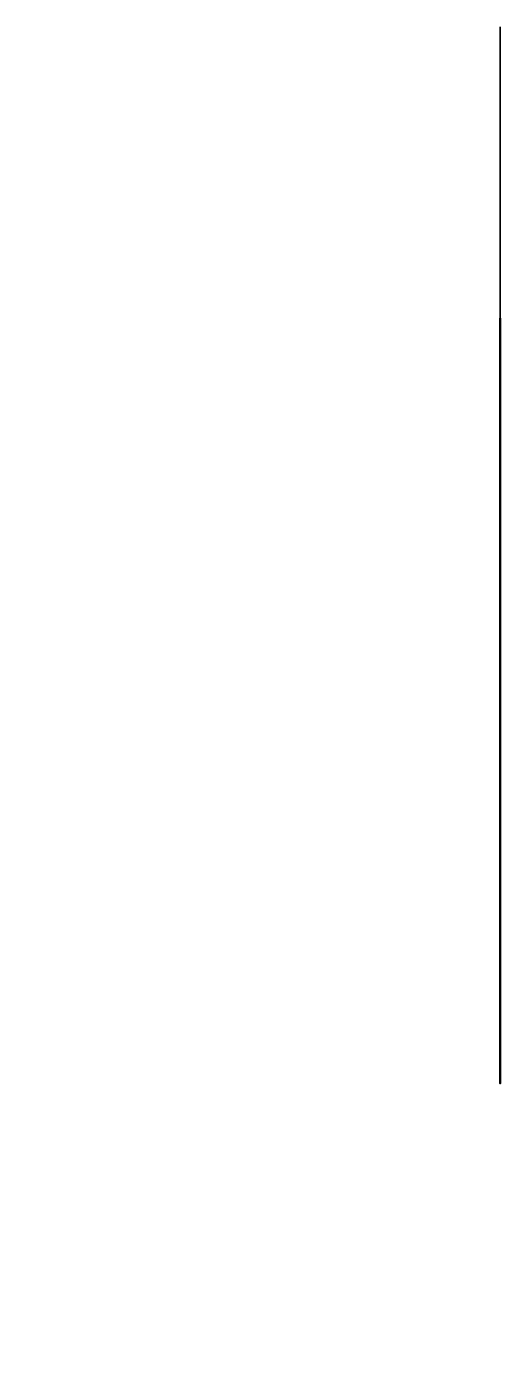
# Model space of a CAD drawing. Header units: millimetres. Extents: x -13.6 to 61.7, y 0 to 38.4.
# Drawn here: x -13.59 to 0, y 0 to 38.38 of the extents above; entities that cross this region are included whole.
import ezdxf

# ---------------------------------------------------------------- set-up
doc = ezdxf.new("R2010")
doc.units = ezdxf.units.MM
doc.header["$MEASUREMENT"] = 0
doc.styles.get("Standard").update_dxf_attribs({"font": 'arial.ttf'})

# ---------------------------------------------------------------- blocks, each defined once
blk = doc.blocks.new('A$C072262C3')
at = {"color": 0, "linetype": 'Continuous', "lineweight": 0, "extrusion": (0, 1, 0)}
for p, q in [((4.921, 39.37), (-4.921, 39.37)), ((-4.921, 39.37), (-4.921, 0)), ((-4.921, 39.37), (4.921, 39.37)), ((-4.921, 0), (-4.921, 39.37)), ((-0.197, 39.37), (-0.197, 0)), ((-0.197, 0), (-0.197, 39.37)), ((0.197, 39.37), (0.197, 0)), ((0.197, 0), (0.197, 39.37)), ((4.921, 0), (4.921, 39.37)), ((4.921, 39.37), (4.921, 0)), ((-2.756, 27.559), (2.756, 27.559)), ((-2.756, 26.929), (-2.756, 27.559)), ((-2.756, 27.559), (-2.756, 26.929)), ((2.756, 27.559), (-2.756, 27.559)), ((2.756, 27.559), (2.756, 26.929)), ((2.756, 26.929), (2.756, 27.559)), ((-0.175, 26.929), (-2.756, 26.929)), ((-2.756, 26.929), (-0.175, 26.929)), ((-0.175, 12.441), (-0.175, 26.929)), ((-0.175, 26.929), (-0.175, 12.441)), ((2.756, 26.929), (0.175, 26.929)), ((0.175, 26.929), (0.175, 12.441)), ((0.175, 12.441), (0.175, 26.929)), ((0.175, 26.929), (2.756, 26.929)), ((-3.425, 16.736), (-3.425, 26.181)), ((-0.569, 26.181), (-3.425, 26.181)), ((-3.425, 26.181), (-0.569, 26.181)), ((-3.425, 16.736), (-3.425, 26.181)), ((-0.569, 26.181), (-0.175, 26.181)), ((-0.569, 26.181), (-0.569, 16.732)), ((-0.569, 26.181), (-0.175, 26.181)), ((-0.569, 16.732), (-0.569, 26.181)), ((0.175, 26.181), (-0.175, 26.181)), ((0.175, 26.181), (-0.175, 26.181)), ((0.175, 26.181), (0.569, 26.181)), ((0.175, 26.181), (0.569, 26.181)), ((3.425, 26.181), (0.569, 26.181)), ((0.569, 26.181), (3.425, 26.181)), ((0.569, 16.732), (0.569, 26.181)), ((0.569, 26.181), (0.569, 16.732)), ((3.425, 16.736), (3.425, 26.181)), ((3.425, 26.181), (3.425, 16.736)), ((-2.312, 23.99), (-2.629, 23.44)), ((-2.629, 23.44), (-2.312, 23.99)), ((-2.604, 23.425), (-2.286, 23.976)), ((-2.286, 23.976), (-2.604, 23.425)), ((-2.279, 23.963), (-2.59, 23.425)), ((-2.59, 23.425), (-2.279, 23.963)), ((-2.315, 23.984), (-2.279, 23.963)), ((-2.279, 23.963), (-2.315, 23.984)), ((-2.286, 23.976), (-2.312, 23.99)), ((-2.312, 23.99), (-2.286, 23.976)), ((-1.651, 24.005), (-2.286, 24.005)), ((-2.286, 24.005), (-2.286, 23.976)), ((-2.286, 23.976), (-2.286, 24.005)), ((-2.286, 24.005), (-1.651, 24.005)), ((-2.286, 23.976), (-1.651, 23.976)), ((-1.651, 23.976), (-2.286, 23.976)), ((-2.279, 23.963), (-2.279, 24.005)), ((-2.279, 24.005), (-2.279, 23.963)), ((-1.658, 23.963), (-2.279, 23.963)), ((-2.279, 23.963), (-1.658, 23.963)), ((-1.658, 23.963), (-1.658, 24.005)), ((-1.658, 24.005), (-1.658, 23.963)), ((-1.658, 23.963), (-1.622, 23.984)), ((-1.622, 23.984), (-1.658, 23.963)), ((-1.347, 23.425), (-1.658, 23.963)), ((-1.658, 23.963), (-1.347, 23.425)), ((-1.651, 23.976), (-1.651, 24.005)), ((-1.651, 24.005), (-1.651, 23.976)), ((-1.626, 23.99), (-1.651, 23.976)), ((-1.651, 23.976), (-1.626, 23.99)), ((-1.651, 23.976), (-1.333, 23.425)), ((-1.333, 23.425), (-1.651, 23.976)), ((-1.308, 23.44), (-1.626, 23.99)), ((-1.626, 23.99), (-1.308, 23.44)), ((1.308, 23.44), (1.626, 23.99)), ((1.626, 23.99), (1.308, 23.44)), ((1.333, 23.425), (1.651, 23.976)), ((1.651, 23.976), (1.333, 23.425)), ((1.658, 23.963), (1.347, 23.425)), ((1.347, 23.425), (1.658, 23.963)), ((1.658, 23.963), (1.622, 23.984)), ((1.622, 23.984), (1.658, 23.963)), ((1.651, 23.976), (1.626, 23.99)), ((1.626, 23.99), (1.651, 23.976)), ((1.651, 24.005), (2.286, 24.005)), ((2.286, 24.005), (1.651, 24.005)), ((1.651, 24.005), (1.651, 23.976)), ((1.651, 23.976), (1.651, 24.005)), ((1.651, 23.976), (2.286, 23.976)), ((2.286, 23.976), (1.651, 23.976)), ((1.658, 24.005), (1.658, 23.963)), ((1.658, 23.963), (1.658, 24.005)), ((1.658, 23.963), (2.279, 23.963)), ((2.279, 23.963), (1.658, 23.963)), ((2.279, 23.963), (2.279, 24.005)), ((2.279, 24.005), (2.279, 23.963)), ((2.315, 23.984), (2.279, 23.963)), ((2.279, 23.963), (2.315, 23.984)), ((2.59, 23.425), (2.279, 23.963)), ((2.279, 23.963), (2.59, 23.425)), ((2.286, 23.976), (2.286, 24.005)), ((2.286, 24.005), (2.286, 23.976)), ((2.312, 23.99), (2.286, 23.976)), ((2.286, 23.976), (2.312, 23.99)), ((2.286, 23.976), (2.604, 23.425)), ((2.604, 23.425), (2.286, 23.976)), ((2.312, 23.99), (2.629, 23.44)), ((2.629, 23.44), (2.312, 23.99)), ((-2.629, 23.44), (-2.604, 23.425)), ((-2.604, 23.425), (-2.629, 23.44)), ((-2.604, 23.425), (-2.629, 23.411)), ((-2.629, 23.411), (-2.604, 23.425)), ((-2.626, 23.446), (-2.59, 23.425)), ((-2.59, 23.425), (-2.626, 23.446)), ((-2.59, 23.425), (-2.626, 23.404)), ((-2.626, 23.404), (-2.59, 23.425)), ((-2.286, 22.875), (-2.604, 23.425)), ((-2.604, 23.425), (-2.286, 22.875)), ((-2.59, 23.425), (-2.279, 22.887)), ((-2.279, 22.887), (-2.59, 23.425)), ((-1.658, 22.887), (-1.347, 23.425)), ((-1.347, 23.425), (-1.658, 22.887)), ((-1.333, 23.425), (-1.651, 22.875)), ((-1.651, 22.875), (-1.333, 23.425)), ((-1.311, 23.446), (-1.347, 23.425)), ((-1.347, 23.425), (-1.311, 23.446)), ((-1.347, 23.425), (-1.311, 23.404)), ((-1.311, 23.404), (-1.347, 23.425)), ((-1.333, 23.425), (-1.308, 23.44)), ((-1.308, 23.44), (-1.333, 23.425)), ((-1.308, 23.411), (-1.333, 23.425)), ((-1.333, 23.425), (-1.308, 23.411)), ((1.308, 23.44), (1.333, 23.425)), ((1.333, 23.425), (1.308, 23.44)), ((1.333, 23.425), (1.308, 23.411)), ((1.308, 23.411), (1.333, 23.425)), ((1.311, 23.446), (1.347, 23.425)), ((1.347, 23.425), (1.311, 23.446)), ((1.347, 23.425), (1.311, 23.404)), ((1.311, 23.404), (1.347, 23.425)), ((1.651, 22.875), (1.333, 23.425)), ((1.333, 23.425), (1.651, 22.875)), ((1.658, 22.887), (1.347, 23.425)), ((1.347, 23.425), (1.658, 22.887)), ((2.279, 22.887), (2.59, 23.425)), ((2.59, 23.425), (2.279, 22.887)), ((2.604, 23.425), (2.286, 22.875)), ((2.286, 22.875), (2.604, 23.425)), ((2.59, 23.425), (2.626, 23.446)), ((2.626, 23.446), (2.59, 23.425)), ((2.59, 23.425), (2.626, 23.404)), ((2.626, 23.404), (2.59, 23.425)), ((2.604, 23.425), (2.629, 23.44)), ((2.629, 23.44), (2.604, 23.425)), ((2.629, 23.411), (2.604, 23.425)), ((2.604, 23.425), (2.629, 23.411)), ((-2.629, 23.411), (-2.312, 22.86)), ((-2.312, 22.86), (-2.629, 23.411)), ((-1.626, 22.86), (-1.308, 23.411)), ((-1.308, 23.411), (-1.626, 22.86)), ((1.626, 22.86), (1.308, 23.411)), ((1.308, 23.411), (1.626, 22.86)), ((2.629, 23.411), (2.312, 22.86)), ((2.312, 22.86), (2.629, 23.411)), ((-2.279, 22.887), (-2.315, 22.866)), ((-2.315, 22.866), (-2.279, 22.887)), ((-2.312, 22.86), (-2.286, 22.875)), ((-2.286, 22.875), (-2.312, 22.86)), ((-2.286, 22.875), (-2.286, 22.846)), ((-1.651, 22.875), (-2.286, 22.875)), ((-2.286, 22.875), (-1.651, 22.875)), ((-2.286, 22.846), (-2.286, 22.875)), ((-2.286, 22.846), (-1.651, 22.846)), ((-1.651, 22.846), (-2.286, 22.846)), ((-2.279, 22.887), (-1.658, 22.887)), ((-2.279, 22.846), (-2.279, 22.887)), ((-2.279, 22.887), (-2.279, 22.846)), ((-1.658, 22.887), (-2.279, 22.887)), ((-1.658, 22.887), (-1.658, 22.846)), ((-1.622, 22.866), (-1.658, 22.887)), ((-1.658, 22.887), (-1.622, 22.866)), ((-1.658, 22.846), (-1.658, 22.887)), ((-1.651, 22.846), (-1.651, 22.875)), ((-1.651, 22.875), (-1.626, 22.86)), ((-1.651, 22.875), (-1.651, 22.846)), ((-1.626, 22.86), (-1.651, 22.875)), ((1.658, 22.887), (1.622, 22.866)), ((1.622, 22.866), (1.658, 22.887)), ((1.626, 22.86), (1.651, 22.875)), ((1.651, 22.875), (1.626, 22.86)), ((1.651, 22.875), (1.651, 22.846)), ((2.286, 22.875), (1.651, 22.875)), ((1.651, 22.875), (2.286, 22.875)), ((1.651, 22.846), (1.651, 22.875)), ((2.286, 22.846), (1.651, 22.846)), ((1.651, 22.846), (2.286, 22.846)), ((1.658, 22.887), (2.279, 22.887)), ((1.658, 22.846), (1.658, 22.887)), ((2.279, 22.887), (1.658, 22.887)), ((1.658, 22.887), (1.658, 22.846)), ((2.315, 22.866), (2.279, 22.887)), ((2.279, 22.846), (2.279, 22.887)), ((2.279, 22.887), (2.315, 22.866)), ((2.279, 22.887), (2.279, 22.846)), ((2.286, 22.875), (2.312, 22.86)), ((2.286, 22.846), (2.286, 22.875)), ((2.312, 22.86), (2.286, 22.875)), ((2.286, 22.875), (2.286, 22.846)), ((-2.312, 22.022), (-2.629, 21.471)), ((-2.629, 21.471), (-2.312, 22.022)), ((-2.604, 21.457), (-2.286, 22.007)), ((-2.286, 22.007), (-2.604, 21.457)), ((-2.279, 21.995), (-2.59, 21.457)), ((-2.59, 21.457), (-2.279, 21.995)), ((-2.315, 22.016), (-2.279, 21.995)), ((-2.279, 21.995), (-2.315, 22.016)), ((-2.286, 22.007), (-2.312, 22.022)), ((-2.312, 22.022), (-2.286, 22.007)), ((-1.651, 22.036), (-2.286, 22.036)), ((-2.286, 22.036), (-2.286, 22.007)), ((-2.286, 22.007), (-2.286, 22.036)), ((-2.286, 22.036), (-1.651, 22.036)), ((-2.286, 22.007), (-1.651, 22.007)), ((-1.651, 22.007), (-2.286, 22.007)), ((-2.279, 22.036), (-2.279, 21.995)), ((-2.279, 21.995), (-2.279, 22.036)), ((-1.658, 21.995), (-2.279, 21.995)), ((-2.279, 21.995), (-1.658, 21.995)), ((-1.658, 21.995), (-1.658, 22.036)), ((-1.658, 22.036), (-1.658, 21.995)), ((-1.658, 21.995), (-1.622, 22.016)), ((-1.622, 22.016), (-1.658, 21.995)), ((-1.347, 21.457), (-1.658, 21.995)), ((-1.658, 21.995), (-1.347, 21.457)), ((-1.651, 22.007), (-1.651, 22.036)), ((-1.651, 22.036), (-1.651, 22.007)), ((-1.626, 22.022), (-1.651, 22.007)), ((-1.651, 22.007), (-1.626, 22.022)), ((-1.651, 22.007), (-1.333, 21.457)), ((-1.333, 21.457), (-1.651, 22.007)), ((-1.308, 21.471), (-1.626, 22.022)), ((-1.626, 22.022), (-1.308, 21.471)), ((1.308, 21.471), (1.626, 22.022)), ((1.626, 22.022), (1.308, 21.471)), ((1.333, 21.457), (1.651, 22.007)), ((1.651, 22.007), (1.333, 21.457)), ((1.658, 21.995), (1.347, 21.457)), ((1.347, 21.457), (1.658, 21.995)), ((1.658, 21.995), (1.622, 22.016)), ((1.622, 22.016), (1.658, 21.995)), ((1.651, 22.007), (1.626, 22.022)), ((1.626, 22.022), (1.651, 22.007)), ((1.651, 22.036), (2.286, 22.036)), ((2.286, 22.036), (1.651, 22.036)), ((1.651, 22.036), (1.651, 22.007)), ((1.651, 22.007), (1.651, 22.036)), ((1.651, 22.007), (2.286, 22.007)), ((2.286, 22.007), (1.651, 22.007)), ((1.658, 22.036), (1.658, 21.995)), ((1.658, 21.995), (1.658, 22.036)), ((2.279, 21.995), (1.658, 21.995)), ((1.658, 21.995), (2.279, 21.995)), ((2.279, 21.995), (2.279, 22.036)), ((2.279, 22.036), (2.279, 21.995)), ((2.279, 21.995), (2.315, 22.016)), ((2.315, 22.016), (2.279, 21.995)), ((2.59, 21.457), (2.279, 21.995)), ((2.279, 21.995), (2.59, 21.457)), ((2.286, 22.007), (2.286, 22.036)), ((2.286, 22.036), (2.286, 22.007)), ((2.312, 22.022), (2.286, 22.007)), ((2.286, 22.007), (2.312, 22.022)), ((2.286, 22.007), (2.604, 21.457)), ((2.604, 21.457), (2.286, 22.007)), ((2.312, 22.022), (2.629, 21.471)), ((2.629, 21.471), (2.312, 22.022)), ((-2.629, 21.471), (-2.604, 21.457)), ((-2.604, 21.457), (-2.629, 21.471)), ((-2.604, 21.457), (-2.629, 21.442)), ((-2.629, 21.442), (-2.604, 21.457)), ((-2.629, 21.442), (-2.312, 20.892)), ((-2.312, 20.892), (-2.629, 21.442)), ((-2.59, 21.457), (-2.626, 21.477)), ((-2.626, 21.477), (-2.59, 21.457)), ((-2.626, 21.436), (-2.59, 21.457)), ((-2.59, 21.457), (-2.626, 21.436)), ((-2.286, 20.906), (-2.604, 21.457)), ((-2.604, 21.457), (-2.286, 20.906)), ((-2.59, 21.457), (-2.279, 20.919)), ((-2.279, 20.919), (-2.59, 21.457)), ((-1.658, 20.919), (-1.347, 21.457)), ((-1.347, 21.457), (-1.658, 20.919)), ((-1.333, 21.457), (-1.651, 20.906)), ((-1.651, 20.906), (-1.333, 21.457)), ((-1.626, 20.892), (-1.308, 21.442)), ((-1.308, 21.442), (-1.626, 20.892)), ((-1.347, 21.457), (-1.311, 21.477)), ((-1.311, 21.477), (-1.347, 21.457)), ((-1.311, 21.436), (-1.347, 21.457)), ((-1.347, 21.457), (-1.311, 21.436)), ((-1.333, 21.457), (-1.308, 21.471)), ((-1.308, 21.471), (-1.333, 21.457)), ((-1.308, 21.442), (-1.333, 21.457)), ((-1.333, 21.457), (-1.308, 21.442)), ((1.308, 21.471), (1.333, 21.457)), ((1.333, 21.457), (1.308, 21.471)), ((1.333, 21.457), (1.308, 21.442)), ((1.308, 21.442), (1.333, 21.457)), ((1.626, 20.892), (1.308, 21.442)), ((1.308, 21.442), (1.626, 20.892)), ((1.347, 21.457), (1.311, 21.477)), ((1.311, 21.477), (1.347, 21.457)), ((1.347, 21.457), (1.311, 21.436)), ((1.311, 21.436), (1.347, 21.457)), ((1.651, 20.906), (1.333, 21.457)), ((1.333, 21.457), (1.651, 20.906)), ((1.347, 21.457), (1.658, 20.919)), ((1.658, 20.919), (1.347, 21.457)), ((2.279, 20.919), (2.59, 21.457)), ((2.59, 21.457), (2.279, 20.919)), ((2.604, 21.457), (2.286, 20.906)), ((2.286, 20.906), (2.604, 21.457)), ((2.629, 21.442), (2.312, 20.892)), ((2.312, 20.892), (2.629, 21.442)), ((2.626, 21.477), (2.59, 21.457)), ((2.59, 21.457), (2.626, 21.477)), ((2.59, 21.457), (2.626, 21.436)), ((2.626, 21.436), (2.59, 21.457)), ((2.604, 21.457), (2.629, 21.471)), ((2.629, 21.471), (2.604, 21.457)), ((2.629, 21.442), (2.604, 21.457)), ((2.604, 21.457), (2.629, 21.442)), ((-2.315, 20.898), (-2.279, 20.919)), ((-2.279, 20.919), (-2.315, 20.898)), ((-2.312, 20.892), (-2.286, 20.906)), ((-2.286, 20.906), (-2.312, 20.892)), ((-2.286, 20.906), (-2.286, 20.877)), ((-1.651, 20.906), (-2.286, 20.906)), ((-2.286, 20.877), (-2.286, 20.906)), ((-2.286, 20.906), (-1.651, 20.906)), ((-2.286, 20.877), (-1.651, 20.877)), ((-1.651, 20.877), (-2.286, 20.877)), ((-2.279, 20.919), (-1.658, 20.919)), ((-2.279, 20.877), (-2.279, 20.919)), ((-2.279, 20.919), (-2.279, 20.877)), ((-1.658, 20.919), (-2.279, 20.919)), ((-1.658, 20.919), (-1.658, 20.877)), ((-1.622, 20.898), (-1.658, 20.919)), ((-1.658, 20.919), (-1.622, 20.898)), ((-1.658, 20.877), (-1.658, 20.919)), ((-1.651, 20.906), (-1.626, 20.892)), ((-1.651, 20.877), (-1.651, 20.906)), ((-1.651, 20.906), (-1.651, 20.877)), ((-1.626, 20.892), (-1.651, 20.906)), ((1.622, 20.898), (1.658, 20.919)), ((1.658, 20.919), (1.622, 20.898)), ((1.626, 20.892), (1.651, 20.906)), ((1.651, 20.906), (1.626, 20.892)), ((1.651, 20.906), (1.651, 20.877)), ((2.286, 20.906), (1.651, 20.906)), ((1.651, 20.877), (1.651, 20.906)), ((1.651, 20.906), (2.286, 20.906)), ((2.286, 20.877), (1.651, 20.877)), ((1.651, 20.877), (2.286, 20.877)), ((1.658, 20.919), (1.658, 20.877)), ((1.658, 20.919), (2.279, 20.919)), ((1.658, 20.877), (1.658, 20.919)), ((2.279, 20.919), (1.658, 20.919)), ((2.315, 20.898), (2.279, 20.919)), ((2.279, 20.919), (2.279, 20.877)), ((2.279, 20.877), (2.279, 20.919)), ((2.279, 20.919), (2.315, 20.898)), ((2.286, 20.877), (2.286, 20.906)), ((2.286, 20.906), (2.312, 20.892)), ((2.312, 20.892), (2.286, 20.906)), ((2.286, 20.906), (2.286, 20.877)), ((-2.312, 20.053), (-2.629, 19.503)), ((-2.629, 19.503), (-2.312, 20.053)), ((-2.604, 19.488), (-2.286, 20.039)), ((-2.286, 20.039), (-2.604, 19.488)), ((-2.279, 20.026), (-2.59, 19.488)), ((-2.59, 19.488), (-2.279, 20.026)), ((-2.279, 20.026), (-2.315, 20.047)), ((-2.315, 20.047), (-2.279, 20.026)), ((-2.286, 20.039), (-2.312, 20.053)), ((-2.312, 20.053), (-2.286, 20.039)), ((-1.651, 20.068), (-2.286, 20.068)), ((-2.286, 20.068), (-2.286, 20.039)), ((-2.286, 20.068), (-1.651, 20.068)), ((-2.286, 20.039), (-2.286, 20.068)), ((-2.286, 20.039), (-1.651, 20.039)), ((-1.651, 20.039), (-2.286, 20.039)), ((-2.279, 20.068), (-2.279, 20.026)), ((-2.279, 20.026), (-2.279, 20.068)), ((-1.658, 20.026), (-2.279, 20.026)), ((-2.279, 20.026), (-1.658, 20.026)), ((-1.658, 20.068), (-1.658, 20.026)), ((-1.658, 20.026), (-1.658, 20.068)), ((-1.658, 20.026), (-1.622, 20.047)), ((-1.622, 20.047), (-1.658, 20.026)), ((-1.347, 19.488), (-1.658, 20.026)), ((-1.658, 20.026), (-1.347, 19.488)), ((-1.651, 20.039), (-1.651, 20.068)), ((-1.651, 20.068), (-1.651, 20.039)), ((-1.626, 20.053), (-1.651, 20.039)), ((-1.651, 20.039), (-1.626, 20.053)), ((-1.651, 20.039), (-1.333, 19.488)), ((-1.333, 19.488), (-1.651, 20.039)), ((-1.308, 19.503), (-1.626, 20.053)), ((-1.626, 20.053), (-1.308, 19.503)), ((1.308, 19.503), (1.626, 20.053)), ((1.626, 20.053), (1.308, 19.503)), ((1.333, 19.488), (1.651, 20.039)), ((1.651, 20.039), (1.333, 19.488)), ((1.658, 20.026), (1.347, 19.488)), ((1.347, 19.488), (1.658, 20.026)), ((1.658, 20.026), (1.622, 20.047)), ((1.622, 20.047), (1.658, 20.026)), ((1.651, 20.039), (1.626, 20.053)), ((1.626, 20.053), (1.651, 20.039)), ((1.651, 20.068), (2.286, 20.068)), ((2.286, 20.068), (1.651, 20.068)), ((1.651, 20.068), (1.651, 20.039)), ((1.651, 20.039), (1.651, 20.068)), ((1.651, 20.039), (2.286, 20.039)), ((2.286, 20.039), (1.651, 20.039)), ((1.658, 20.068), (1.658, 20.026)), ((1.658, 20.026), (1.658, 20.068)), ((2.279, 20.026), (1.658, 20.026)), ((1.658, 20.026), (2.279, 20.026)), ((2.279, 20.068), (2.279, 20.026)), ((2.279, 20.026), (2.279, 20.068)), ((2.315, 20.047), (2.279, 20.026)), ((2.279, 20.026), (2.315, 20.047)), ((2.59, 19.488), (2.279, 20.026)), ((2.279, 20.026), (2.59, 19.488)), ((2.286, 20.039), (2.286, 20.068)), ((2.286, 20.068), (2.286, 20.039)), ((2.312, 20.053), (2.286, 20.039)), ((2.286, 20.039), (2.312, 20.053)), ((2.286, 20.039), (2.604, 19.488)), ((2.604, 19.488), (2.286, 20.039)), ((2.312, 20.053), (2.629, 19.503)), ((2.629, 19.503), (2.312, 20.053)), ((-2.629, 19.503), (-2.604, 19.488)), ((-2.604, 19.488), (-2.629, 19.503)), ((-2.604, 19.488), (-2.629, 19.474)), ((-2.629, 19.474), (-2.604, 19.488)), ((-2.629, 19.474), (-2.312, 18.923)), ((-2.312, 18.923), (-2.629, 19.474)), ((-2.59, 19.488), (-2.626, 19.509)), ((-2.626, 19.509), (-2.59, 19.488)), ((-2.626, 19.467), (-2.59, 19.488)), ((-2.59, 19.488), (-2.626, 19.467)), ((-2.286, 18.938), (-2.604, 19.488)), ((-2.604, 19.488), (-2.286, 18.938)), ((-2.59, 19.488), (-2.279, 18.95)), ((-2.279, 18.95), (-2.59, 19.488)), ((-1.658, 18.95), (-1.347, 19.488)), ((-1.347, 19.488), (-1.658, 18.95)), ((-1.333, 19.488), (-1.651, 18.938)), ((-1.651, 18.938), (-1.333, 19.488)), ((-1.626, 18.923), (-1.308, 19.474)), ((-1.308, 19.474), (-1.626, 18.923)), ((-1.311, 19.509), (-1.347, 19.488)), ((-1.347, 19.488), (-1.311, 19.509)), ((-1.347, 19.488), (-1.311, 19.467)), ((-1.311, 19.467), (-1.347, 19.488)), ((-1.333, 19.488), (-1.308, 19.503)), ((-1.308, 19.503), (-1.333, 19.488)), ((-1.308, 19.474), (-1.333, 19.488)), ((-1.333, 19.488), (-1.308, 19.474)), ((1.308, 19.503), (1.333, 19.488)), ((1.333, 19.488), (1.308, 19.503)), ((1.333, 19.488), (1.308, 19.474)), ((1.308, 19.474), (1.333, 19.488)), ((1.626, 18.923), (1.308, 19.474)), ((1.308, 19.474), (1.626, 18.923)), ((1.347, 19.488), (1.311, 19.509)), ((1.311, 19.509), (1.347, 19.488)), ((1.347, 19.488), (1.311, 19.467)), ((1.311, 19.467), (1.347, 19.488)), ((1.651, 18.938), (1.333, 19.488)), ((1.333, 19.488), (1.651, 18.938)), ((1.347, 19.488), (1.658, 18.95)), ((1.658, 18.95), (1.347, 19.488)), ((2.279, 18.95), (2.59, 19.488)), ((2.59, 19.488), (2.279, 18.95)), ((2.604, 19.488), (2.286, 18.938)), ((2.286, 18.938), (2.604, 19.488)), ((2.629, 19.474), (2.312, 18.923)), ((2.312, 18.923), (2.629, 19.474)), ((2.626, 19.509), (2.59, 19.488)), ((2.59, 19.488), (2.626, 19.509)), ((2.59, 19.488), (2.626, 19.467)), ((2.626, 19.467), (2.59, 19.488)), ((2.604, 19.488), (2.629, 19.503)), ((2.629, 19.503), (2.604, 19.488)), ((2.629, 19.474), (2.604, 19.488)), ((2.604, 19.488), (2.629, 19.474)), ((-2.279, 18.95), (-2.315, 18.929)), ((-2.315, 18.929), (-2.279, 18.95)), ((-2.312, 18.923), (-2.286, 18.938)), ((-2.286, 18.938), (-2.312, 18.923)), ((-2.286, 18.938), (-2.286, 18.909)), ((-1.651, 18.938), (-2.286, 18.938)), ((-2.286, 18.909), (-2.286, 18.938)), ((-2.286, 18.938), (-1.651, 18.938)), ((-2.286, 18.909), (-1.651, 18.909)), ((-1.651, 18.909), (-2.286, 18.909)), ((-2.279, 18.95), (-1.658, 18.95)), ((-2.279, 18.909), (-2.279, 18.95)), ((-2.279, 18.95), (-2.279, 18.909)), ((-1.658, 18.95), (-2.279, 18.95)), ((-1.658, 18.95), (-1.622, 18.929)), ((-1.658, 18.909), (-1.658, 18.95)), ((-1.658, 18.95), (-1.658, 18.909)), ((-1.622, 18.929), (-1.658, 18.95)), ((-1.651, 18.938), (-1.626, 18.923)), ((-1.651, 18.909), (-1.651, 18.938)), ((-1.651, 18.938), (-1.651, 18.909)), ((-1.626, 18.923), (-1.651, 18.938)), ((1.658, 18.95), (1.622, 18.929)), ((1.622, 18.929), (1.658, 18.95)), ((1.626, 18.923), (1.651, 18.938)), ((1.651, 18.938), (1.626, 18.923)), ((1.651, 18.938), (1.651, 18.909)), ((2.286, 18.938), (1.651, 18.938)), ((1.651, 18.909), (1.651, 18.938)), ((1.651, 18.938), (2.286, 18.938)), ((2.286, 18.909), (1.651, 18.909)), ((1.651, 18.909), (2.286, 18.909)), ((1.658, 18.95), (1.658, 18.909)), ((1.658, 18.95), (2.279, 18.95)), ((1.658, 18.909), (1.658, 18.95)), ((2.279, 18.95), (1.658, 18.95)), ((2.315, 18.929), (2.279, 18.95)), ((2.279, 18.909), (2.279, 18.95)), ((2.279, 18.95), (2.315, 18.929)), ((2.279, 18.95), (2.279, 18.909)), ((2.286, 18.938), (2.312, 18.923)), ((2.286, 18.909), (2.286, 18.938)), ((2.312, 18.923), (2.286, 18.938)), ((2.286, 18.938), (2.286, 18.909)), ((-3.425, 16.728), (-3.425, 16.736)), ((-3.425, 16.736), (-3.425, 16.728)), ((-3.425, 16.732), (-3.421, 16.732)), ((-3.425, 16.732), (-3.423, 16.732)), ((-3.423, 16.732), (-3.421, 16.732)), ((-0.569, 16.732), (-3.421, 16.732)), ((-3.421, 16.732), (-0.569, 16.732)), ((-0.569, 16.732), (-0.175, 16.732)), ((-0.175, 16.732), (-0.569, 16.732)), ((-0.175, 16.732), (0.175, 16.732)), ((-0.175, 16.732), (0.175, 16.732)), ((0.175, 16.732), (0.569, 16.732)), ((0.569, 16.732), (0.175, 16.732)), ((3.421, 16.732), (0.569, 16.732)), ((0.569, 16.732), (3.421, 16.732)), ((3.421, 16.732), (3.423, 16.732)), ((3.421, 16.732), (3.425, 16.732)), ((3.423, 16.732), (3.425, 16.732)), ((3.425, 16.728), (3.425, 16.736)), ((3.425, 16.736), (3.425, 16.728)), ((-2.756, 12.441), (-0.175, 12.441)), ((-2.756, 11.811), (-2.756, 12.441)), ((-0.175, 12.441), (-2.756, 12.441)), ((-2.756, 12.441), (-2.756, 11.811)), ((0.175, 12.441), (2.756, 12.441)), ((2.756, 12.441), (0.175, 12.441)), ((2.756, 12.441), (2.756, 11.811)), ((2.756, 11.811), (2.756, 12.441)), ((2.756, 11.811), (-2.756, 11.811)), ((-2.756, 11.811), (2.756, 11.811)), ((4.921, 0), (-4.921, 0)), ((4.921, 0), (-4.921, 0))]:
    blk.add_line(p, q, dxfattribs=at)
at = {"color": 0, "linetype": 'Continuous', "lineweight": 0}
for centre in [(-1.969, 23.425), (1.969, 23.425), (-1.969, 21.457), (1.969, 21.457), (1.969, 21.457), (-1.969, 19.488), (1.969, 19.488)]:
    blk.add_circle(centre, 0.394, dxfattribs=at)
for centre, radius, start, end in [((-1.969, 23.425), 0.394, 90, 270), ((-2.279, 23.963), 0.0416, 90, 150), ((-2.279, 23.963), 0.0416, 90, 150), ((-2.286, 23.976), 0.0289, 90, 150), ((-2.286, 23.976), 0.0289, 90, 150), ((-1.969, 23.425), 0.394, 90, 118.8216), ((-1.969, 23.425), 0.394, 271.6223, 90), ((-1.969, 23.425), 0.394, 270, 90), ((-1.658, 23.963), 0.0416, 30, 90), ((-1.658, 23.963), 0.0416, 30, 90), ((-1.651, 23.976), 0.0289, 30, 90), ((-1.651, 23.976), 0.0289, 30, 90), ((1.969, 23.425), 0.394, 90, 270), ((1.969, 23.425), 0.394, 90, 268.3777), ((1.969, 23.425), 0.394, 61.1784, 268.3777), ((1.658, 23.963), 0.0416, 90, 150), ((1.658, 23.963), 0.0416, 90, 150), ((1.651, 23.976), 0.0289, 90, 150), ((1.651, 23.976), 0.0289, 134.179, 150), ((1.651, 23.976), 0.0289, 90, 134.179), ((1.969, 23.425), 0.394, 270, 90), ((1.969, 23.425), 0.394, 61.1784, 90), ((2.279, 23.963), 0.0416, 30, 90), ((2.279, 23.963), 0.0416, 30, 90), ((2.286, 23.976), 0.0289, 30, 90), ((2.286, 23.976), 0.0289, 68.3533, 90), ((2.286, 23.976), 0.0289, 30, 68.3533), ((-2.604, 23.425), 0.0289, 150, 210), ((-2.604, 23.425), 0.0289, 150, 210), ((-2.59, 23.425), 0.0416, 150, 210), ((-2.59, 23.425), 0.0416, 150, 210), ((-1.969, 23.425), 0.394, 118.8216, 270), ((-1.969, 23.425), 0.394, 118.8216, 270), ((-1.347, 23.425), 0.0416, 330, 30), ((-1.347, 23.425), 0.0416, 330, 30), ((-1.333, 23.425), 0.0289, 330, 30), ((-1.333, 23.425), 0.0289, 342.8182, 30), ((-1.333, 23.425), 0.0289, 330, 342.8182), ((1.333, 23.425), 0.0289, 150, 210), ((1.333, 23.425), 0.0289, 150, 197.1818), ((1.333, 23.425), 0.0289, 197.1818, 210), ((1.347, 23.425), 0.0416, 150, 210), ((1.347, 23.425), 0.0416, 150, 210), ((1.969, 23.425), 0.394, 270, 61.1784), ((2.59, 23.425), 0.0416, 330, 30), ((2.59, 23.425), 0.0416, 330, 30), ((2.604, 23.425), 0.0289, 330, 30), ((2.604, 23.425), 0.0289, 330, 30), ((-2.279, 22.887), 0.0416, 210, 270), ((-2.279, 22.887), 0.0416, 210, 270), ((-2.286, 22.875), 0.0289, 210, 270), ((-2.286, 22.875), 0.0289, 210, 270), ((-1.658, 22.887), 0.0416, 270, 330), ((-1.658, 22.887), 0.0416, 270, 330), ((-1.651, 22.875), 0.0289, 270, 330), ((-1.651, 22.875), 0.0289, 270, 330), ((1.658, 22.887), 0.0416, 210, 270), ((1.658, 22.887), 0.0416, 210, 270), ((1.651, 22.875), 0.0289, 210, 270), ((1.651, 22.875), 0.0289, 210, 254.179), ((1.651, 22.875), 0.0289, 254.179, 270), ((2.279, 22.887), 0.0416, 270, 330), ((2.279, 22.887), 0.0416, 270, 330), ((2.286, 22.875), 0.0289, 270, 330), ((2.286, 22.875), 0.0289, 270, 308.3533), ((2.286, 22.875), 0.0289, 308.3533, 330), ((-2.279, 21.995), 0.0416, 90, 150), ((-2.279, 21.995), 0.0416, 90, 150), ((-2.286, 22.007), 0.0289, 90, 150), ((-2.286, 22.007), 0.0289, 90, 150), ((-1.658, 21.995), 0.0416, 30, 90), ((-1.658, 21.995), 0.0416, 30, 90), ((-1.651, 22.007), 0.0289, 30, 90), ((-1.651, 22.007), 0.0289, 30, 90), ((1.658, 21.995), 0.0416, 90, 150), ((1.658, 21.995), 0.0416, 90, 150), ((1.651, 22.007), 0.0289, 90, 150), ((1.651, 22.007), 0.0289, 134.179, 150), ((1.651, 22.007), 0.0289, 90, 134.179), ((2.279, 21.995), 0.0416, 30, 90), ((2.279, 21.995), 0.0416, 30, 90), ((2.286, 22.007), 0.0289, 30, 90), ((2.286, 22.007), 0.0289, 68.3533, 90), ((2.286, 22.007), 0.0289, 30, 68.3533), ((-1.969, 21.457), 0.394, 90, 270), ((-1.969, 21.457), 0.394, 118.8216, 270), ((-1.969, 21.457), 0.394, 90, 118.8216), ((-1.969, 21.457), 0.394, 271.6223, 90), ((-1.969, 21.457), 0.394, 270, 90), ((1.969, 21.457), 0.394, 90, 270), ((1.969, 21.457), 0.394, 90, 268.3777), ((1.969, 21.457), 0.394, 270, 90), ((1.969, 21.457), 0.394, 61.1784, 90), ((1.969, 21.457), 0.394, 270, 61.1784), ((-2.604, 21.457), 0.0289, 150, 210), ((-2.604, 21.457), 0.0289, 150, 210), ((-2.59, 21.457), 0.0416, 150, 210), ((-2.59, 21.457), 0.0416, 150, 210), ((-1.347, 21.457), 0.0416, 330, 30), ((-1.347, 21.457), 0.0416, 330, 30), ((-1.333, 21.457), 0.0289, 330, 30), ((-1.333, 21.457), 0.0289, 342.8182, 30), ((-1.333, 21.457), 0.0289, 330, 342.8182), ((1.333, 21.457), 0.0289, 150, 210), ((1.333, 21.457), 0.0289, 150, 197.1818), ((1.333, 21.457), 0.0289, 197.1818, 210), ((1.347, 21.457), 0.0416, 150, 210), ((1.347, 21.457), 0.0416, 150, 210), ((2.59, 21.457), 0.0416, 330, 30), ((2.59, 21.457), 0.0416, 330, 30), ((2.604, 21.457), 0.0289, 330, 30), ((2.604, 21.457), 0.0289, 330, 30), ((-2.279, 20.919), 0.0416, 210, 270), ((-2.279, 20.919), 0.0416, 210, 270), ((-2.286, 20.906), 0.0289, 210, 270), ((-2.286, 20.906), 0.0289, 210, 270), ((-1.969, 21.457), 0.394, 270, 271.6223), ((-1.658, 20.919), 0.0416, 270, 330), ((-1.658, 20.919), 0.0416, 270, 330), ((-1.651, 20.906), 0.0289, 270, 330), ((-1.651, 20.906), 0.0289, 270, 330), ((1.658, 20.919), 0.0416, 210, 270), ((1.658, 20.919), 0.0416, 210, 270), ((1.651, 20.906), 0.0289, 210, 270), ((1.651, 20.906), 0.0289, 210, 254.179), ((1.651, 20.906), 0.0289, 254.179, 270), ((2.279, 20.919), 0.0416, 270, 330), ((2.279, 20.919), 0.0416, 270, 330), ((2.286, 20.906), 0.0289, 270, 330), ((2.286, 20.906), 0.0289, 270, 308.3533), ((2.286, 20.906), 0.0289, 308.3533, 330), ((-2.279, 20.026), 0.0416, 90, 150), ((-2.279, 20.026), 0.0416, 90, 150), ((-2.286, 20.039), 0.0289, 90, 150), ((-2.286, 20.039), 0.0289, 90, 150), ((-1.658, 20.026), 0.0416, 30, 90), ((-1.658, 20.026), 0.0416, 30, 90), ((-1.651, 20.039), 0.0289, 30, 90), ((-1.651, 20.039), 0.0289, 30, 90), ((1.658, 20.026), 0.0416, 90, 150), ((1.658, 20.026), 0.0416, 90, 150), ((1.651, 20.039), 0.0289, 90, 150), ((1.651, 20.039), 0.0289, 134.179, 150), ((1.651, 20.039), 0.0289, 90, 134.179), ((2.279, 20.026), 0.0416, 30, 90), ((2.279, 20.026), 0.0416, 30, 90), ((2.286, 20.039), 0.0289, 30, 90), ((2.286, 20.039), 0.0289, 68.3533, 90), ((2.286, 20.039), 0.0289, 30, 68.3533), ((-1.969, 19.488), 0.394, 90, 270), ((-1.969, 19.488), 0.394, 118.8216, 270), ((-1.969, 19.488), 0.394, 90, 118.8216), ((-1.969, 19.488), 0.394, 271.6223, 90), ((-1.969, 19.488), 0.394, 270, 90), ((1.969, 19.488), 0.394, 90, 270), ((1.969, 19.488), 0.394, 61.1784, 268.3777), ((1.969, 19.488), 0.394, 61.1784, 268.3777), ((1.969, 19.488), 0.394, 90, 268.3777), ((1.969, 19.488), 0.394, 270, 90), ((1.969, 19.488), 0.394, 61.1784, 90), ((1.969, 19.488), 0.394, 270, 61.1784), ((-2.604, 19.488), 0.0289, 150, 210), ((-2.604, 19.488), 0.0289, 150, 210), ((-2.59, 19.488), 0.0416, 150, 210), ((-2.59, 19.488), 0.0416, 150, 210), ((-1.347, 19.488), 0.0416, 330, 30), ((-1.347, 19.488), 0.0416, 330, 30), ((-1.333, 19.488), 0.0289, 330, 30), ((-1.333, 19.488), 0.0289, 342.8182, 30), ((-1.333, 19.488), 0.0289, 330, 342.8182), ((1.333, 19.488), 0.0289, 150, 210), ((1.333, 19.488), 0.0289, 150, 197.1818), ((1.333, 19.488), 0.0289, 197.1818, 210), ((1.347, 19.488), 0.0416, 150, 210), ((1.347, 19.488), 0.0416, 150, 210), ((2.59, 19.488), 0.0416, 330, 30), ((2.59, 19.488), 0.0416, 330, 30), ((2.604, 19.488), 0.0289, 330, 30), ((2.604, 19.488), 0.0289, 330, 30), ((-2.279, 18.95), 0.0416, 210, 270), ((-2.279, 18.95), 0.0416, 210, 270), ((-2.286, 18.938), 0.0289, 210, 270), ((-2.286, 18.938), 0.0289, 210, 270), ((-1.658, 18.95), 0.0416, 270, 330), ((-1.658, 18.95), 0.0416, 270, 330), ((-1.651, 18.938), 0.0289, 270, 330), ((-1.651, 18.938), 0.0289, 270, 330), ((1.658, 18.95), 0.0416, 210, 270), ((1.658, 18.95), 0.0416, 210, 270), ((1.651, 18.938), 0.0289, 210, 270), ((1.651, 18.938), 0.0289, 210, 254.179), ((1.651, 18.938), 0.0289, 254.179, 270), ((2.279, 18.95), 0.0416, 270, 330), ((2.279, 18.95), 0.0416, 270, 330), ((2.286, 18.938), 0.0289, 270, 330), ((2.286, 18.938), 0.0289, 270, 308.3533), ((2.286, 18.938), 0.0289, 308.3533, 330), ((-3.425, 16.732), 0.00394, 90, 0), ((-3.425, 16.732), 0.00394, 360, 90), ((-3.425, 16.732), 0.00394, 360, 90), ((3.425, 16.732), 0.00394, 90, 180), ((3.425, 16.732), 0.00394, 90, 180), ((3.425, 16.732), 0.00394, 180, 90)]:
    blk.add_arc(centre, radius, start, end, dxfattribs=at)

msp = doc.modelspace()

# ---------------------------------------------------------------- linework, layer by layer
at = {"extrusion": (1, 0, 0)}
msp.add_lwpolyline([(8.058, -6.139), (30.018, -6.139), (30.018, -10.653), (8.058, -10.653)], close=True, dxfattribs=at)

# ---------------------------------------------------------------- block references
msp.add_blockref('A$C072262C3', (33.461, 0.019), dxfattribs=at)

# ---------------------------------------------------------------- texts
at = {"extrusion": (1, 0, 0), "insert": (0, 9.431, -7.218), "char_height": 2, "attachment_point": 1, "text_direction": (0, 1, 0)}
msp.add_mtext_dynamic_manual_height_columns('Right side view', width=44.50336, gutter_width=1, heights=[0], dxfattribs=at)
at = {"extrusion": (0, -1, 0), "insert": (-13.611, 0, -5.834), "char_height": 0.2, "attachment_point": 1, "text_direction": (1, 0, 0)}
msp.add_mtext_dynamic_manual_height_columns('1', width=22.85989, gutter_width=1, heights=[0], dxfattribs=at)

doc.saveas('drawing.dxf')
